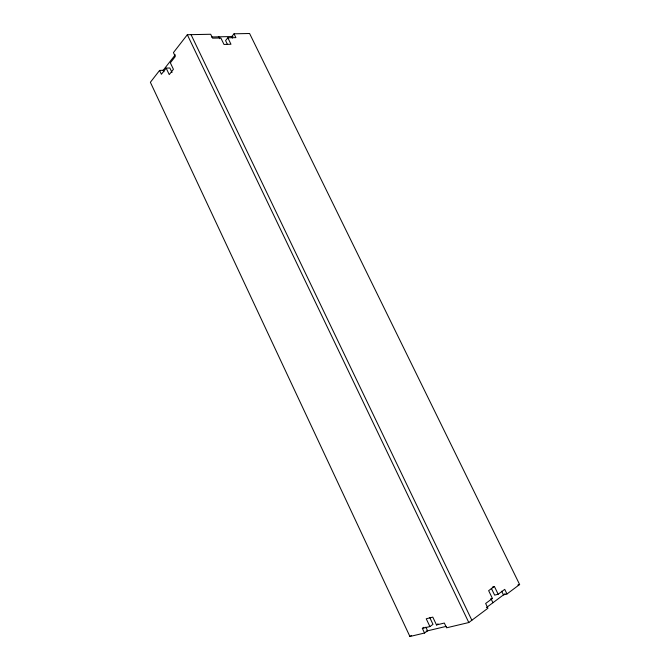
<?xml version="1.0" encoding="UTF-8"?>
<svg xmlns="http://www.w3.org/2000/svg" width="670" height="670" viewBox="0 0 670 670"><rect width="100%" height="100%" fill="white"/><g stroke="black" fill="none" stroke-linecap="round" stroke-linejoin="round"><path stroke-width="1" d="M163.957 71.774L163.237 70.241L159.586 70.425L150.373 82.284L409.914 636.5L424.529 633.033L427.594 630.822L425.852 627.128M227.348 44.22L225.572 40.56L227.85 37.813L230.974 44.245L223.998 44.455L220.857 37.981L212.574 38.173L210.69 34.262L187.324 34.723L173.438 52.603L175.297 56.515L170.356 62.821L173.43 69.32L169.242 74.605L166.185 68.147L169.845 67.963L172.023 72.561M163.061 70.467L175.297 54.806M166.185 68.147L161.395 74.27L159.586 70.425M501.663 591.208L503.455 594.893L506.981 593.98L519.627 584.525L249.592 33.5L234.031 33.81L231.753 36.54L232.498 38.064M429.73 617.464L432.988 624.348L429.914 626.559L426.237 618.779L432.795 617.12L436.505 624.951L444.327 623.05L446.58 627.807L468.799 622.531L487.944 608.218L485.649 603.477L492.433 598.461L488.648 590.647L494.393 586.476L498.162 594.223L504.736 589.365L506.981 593.98M486.37 607.631L505.038 593.712M436.505 624.951L438.046 623.845M409.914 636.5L411.447 635.403M424.529 633.033L422.351 628.393L423.884 627.304M492.643 586.945L494.393 586.476M517.868 584.994L519.627 584.525M498.162 594.223L494.636 595.144L491.311 588.277M490.675 598.913L492.433 598.461M422.351 628.393L429.914 626.559M426.145 631.165L446.22 626.375M227.85 37.813L235.899 37.629L234.031 33.81M211.611 36.984L232.959 36.515M218.864 36.825L219.777 38.709M491.11 598.972L492.936 602.74M191.05 34.647L471.856 620.244M187.324 34.723L468.799 622.531"/></g></svg>
